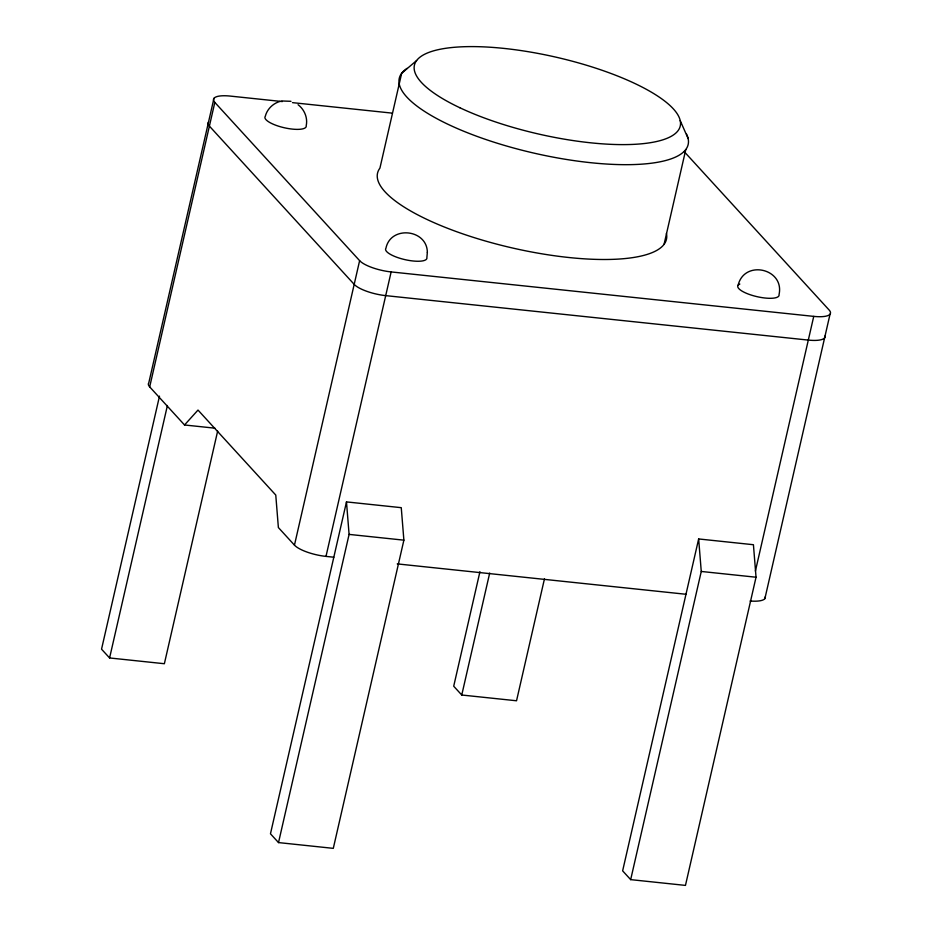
<?xml version="1.0" encoding="UTF-8"?>
<svg xmlns="http://www.w3.org/2000/svg" width="932" height="932" viewBox="0 0 932 932"><rect width="100%" height="100%" fill="white"/><g stroke="black" fill="none" stroke-linecap="round" stroke-linejoin="round"><path stroke-width="1.4" d="M213.952 98.349L148.794 382.819A25.409 7.34 12.9 0 0 149.679 386.885L184.536 424.98L214.873 428.172M149.679 386.885L214.826 102.404A25.409 7.34 12.9 0 1 230.262 96.089L282.361 101.565M159.5 396.123L101.541 649.173L109.592 657.957L164.37 663.724L217.645 431.12M109.592 657.957L167.41 405.502M333.819 557.22L325.99 556.392A25.409 7.34 12.9 0 1 294.465 545.138L359.624 260.657L214.826 102.404M325.99 556.392L391.137 271.923L813.741 316.379A25.409 7.34 12.9 0 0 829.177 310.065L684.379 151.811M346.483 501.905L270.466 833.791L278.517 842.586L333.295 848.353L403.882 540.164L401.261 507.672L346.483 501.905L349.092 534.397L278.517 842.586M479.933 571.712L453.709 686.22L461.759 695.016L516.538 700.771L544.474 578.795M461.759 695.016L489.696 573.04M664.062 244.359L685.789 149.528M698.651 538.952L622.634 870.849L630.673 879.633L685.463 885.4L756.038 577.223L753.429 544.719L698.651 538.952L701.26 571.456L630.673 879.633M755.398 571.095L813.741 316.379M764.892 598.6L830.051 314.131M738.121 285.25C744.272 259.306 784.767 268.521 779.047 294.582A21.168 6.116 12.9 0 1 754.431 296.015A21.168 6.116 12.9 0 1 739.833 284.062M184.536 424.98L198.003 410.068L275.767 495.055L278.377 527.547L294.465 545.138M416.639 60.533L401.657 73.29L379.93 168.11A148.188 42.837 12.9 0 0 512.938 248.098A148.188 42.837 12.9 0 0 666.427 233.431M280.217 101.343C273.088 103.336 267.088 109.067 265.294 116.325A21.168 6.116 12.9 0 0 284.295 127.754A21.168 6.116 12.9 0 0 306.22 125.657C307.898 117.828 304.391 109.498 298.089 104.71M281.709 100.971L290.982 101.308M292.497 102.636L392.349 113.145M349.092 534.397L403.882 540.164M701.26 571.456L756.038 577.223M397.253 563.895L685.975 594.267M680.209 120.624L688.154 138.6M765.3 596.725A25.409 7.34 12.9 0 1 750.097 601M825.03 335.963A25.409 7.34 12.9 0 1 808.312 340.087L385.708 295.63A25.409 7.34 12.9 0 1 354.195 284.365L209.397 126.111A25.409 7.34 12.9 0 1 208.523 122.045M391.137 271.923A25.409 7.34 12.9 0 1 359.624 260.657M686.558 134.138A148.188 42.837 12.9 0 1 531.205 152.475A148.188 42.837 12.9 0 1 407.063 68.374M427.345 252.281L426.879 257.535A21.168 6.116 12.9 0 1 404.954 259.632A21.168 6.116 12.9 0 1 385.953 248.203C390.625 225.276 427.089 229.144 427.345 252.281M459.802 107.716A136.34 39.4 12.9 0 0 678.042 130.678A136.34 39.4 12.9 0 0 504.165 48.429A136.34 39.4 12.9 0 0 459.802 107.716"/></g></svg>
